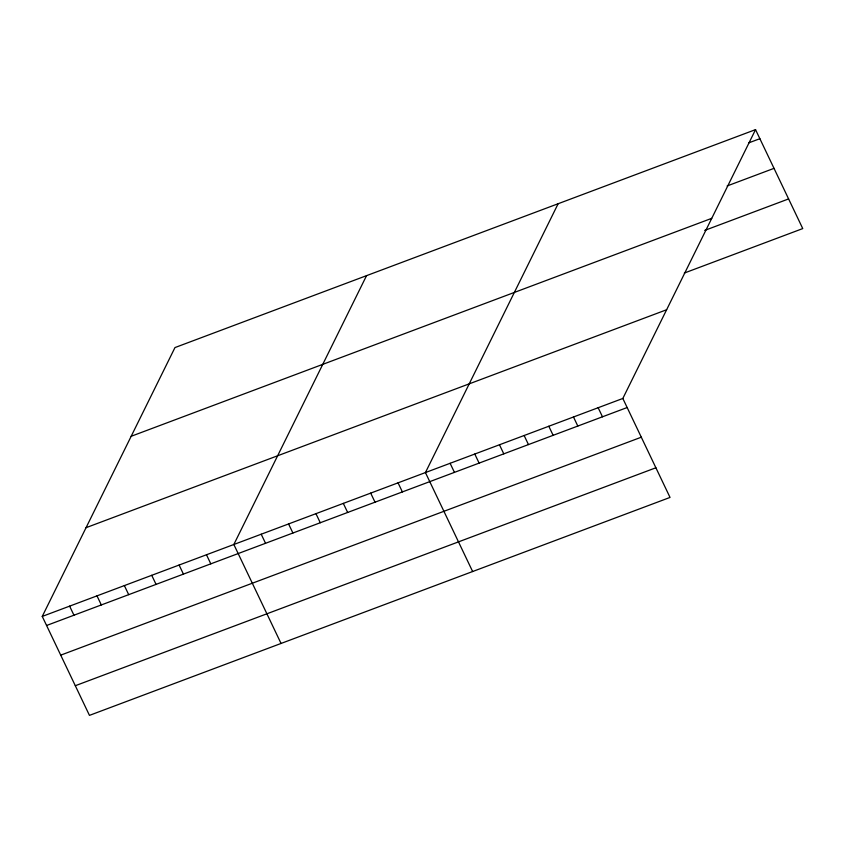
<?xml version="1.0" encoding="UTF-8"?>
<svg xmlns="http://www.w3.org/2000/svg" width="845" height="845" viewBox="0 0 845 845"><rect width="100%" height="100%" fill="white"/><g stroke="black" fill="none" stroke-linecap="round" stroke-linejoin="round"><path stroke-width="1.27" d="M755.546 129.623L622.828 398.46L670.032 497.43L89.454 715.377L42.25 616.417L174.968 347.57L755.546 129.623L802.75 228.583L684.313 273.051M366.55 275.639L233.843 544.486L281.047 643.457M558.144 203.719L425.436 472.566L472.64 571.537M748.765 142.858L759.877 138.696M727.144 185.953L774.02 168.356M131.165 436.284L711.743 218.337M704.709 230.41L788.596 198.924M86.042 527.692L666.631 309.745M42.25 616.417L622.828 398.46M46.581 625.49L627.159 407.533M60.724 655.15L641.313 437.203M75.311 685.717L655.889 467.771M598.154 407.723L602.485 416.796M573.48 416.986L577.811 426.06M548.806 426.25L553.137 435.323M524.132 435.513L528.463 444.586M499.458 444.776L503.789 453.849M474.784 454.04L479.115 463.113M450.11 463.303L454.441 472.376M398.058 482.844L402.389 491.917M370.691 493.121L375.022 502.194M343.323 503.388L347.654 512.461M315.956 513.665L320.276 522.738M288.578 523.942L292.909 533.015M261.211 534.22L265.541 543.293M206.476 554.764L210.796 563.837M179.098 565.041L183.428 574.114M151.73 575.318L156.061 584.391M124.363 585.585L128.694 594.658M96.995 595.862L101.316 604.935M69.617 606.14L73.948 615.213"/></g></svg>
